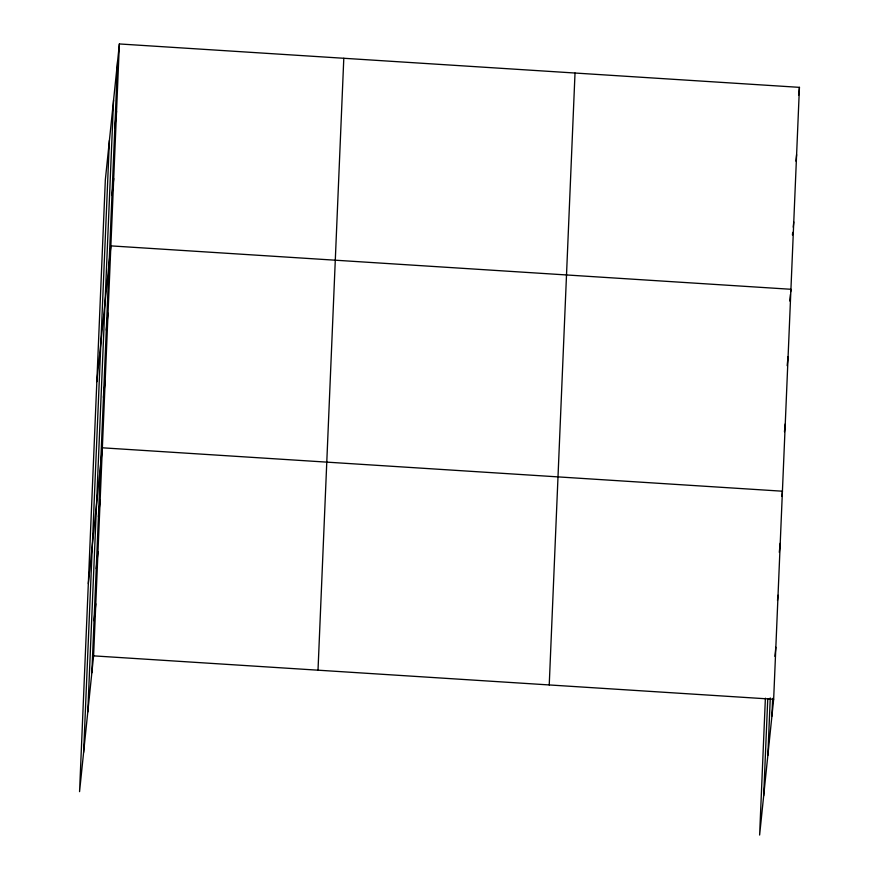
<?xml version="1.0" encoding="UTF-8"?>
<svg xmlns="http://www.w3.org/2000/svg" width="879" height="879" viewBox="0 0 879 879"><rect width="100%" height="100%" fill="white"/><g stroke="black" fill="none" stroke-linecap="round" stroke-linejoin="round"><path stroke-width="1.32" d="M83.615 752.424L109.403 140.508M87.79 712.001L113.578 100.096M91.845 672.776L117.632 60.871M119.379 43.95L105.348 179.734L79.56 791.649L93.592 655.866L119.379 43.95L799.44 87.351L773.652 699.266L759.621 835.05L765.389 698.179M318.011 670.183L343.799 58.267M549.232 684.939L575.02 73.023M763.675 795.825L767.763 698.64M767.85 755.402L770.268 697.915M771.905 716.176L772.652 698.387M114.797 128.18L116.544 111.259M111.963 195.49L113.71 178.569M96.833 381.673L110.875 245.878L790.935 289.279L790.66 291.883M106.282 330.108L108.029 313.188M103.447 397.418L105.194 380.497M88.329 583.601L102.36 447.807L782.42 491.207L781.881 496.415M98.415 516.742L100.162 499.821M96.229 568.757L97.976 551.836M94.031 620.761L95.778 603.851M798.637 95.152L799.44 87.351M795.934 161.165L796.605 154.66M792.429 234.979L792.693 232.375M793.232 227.178L793.77 221.969M789.727 300.992L790.397 294.487M787.155 365.697L788.089 356.588M784.453 431.71L785.255 423.898M779.288 552.331L780.222 543.222M777.497 600.445L778.036 595.237M774.904 656.36L775.838 647.252M93.592 655.866L773.652 699.266"/></g></svg>
